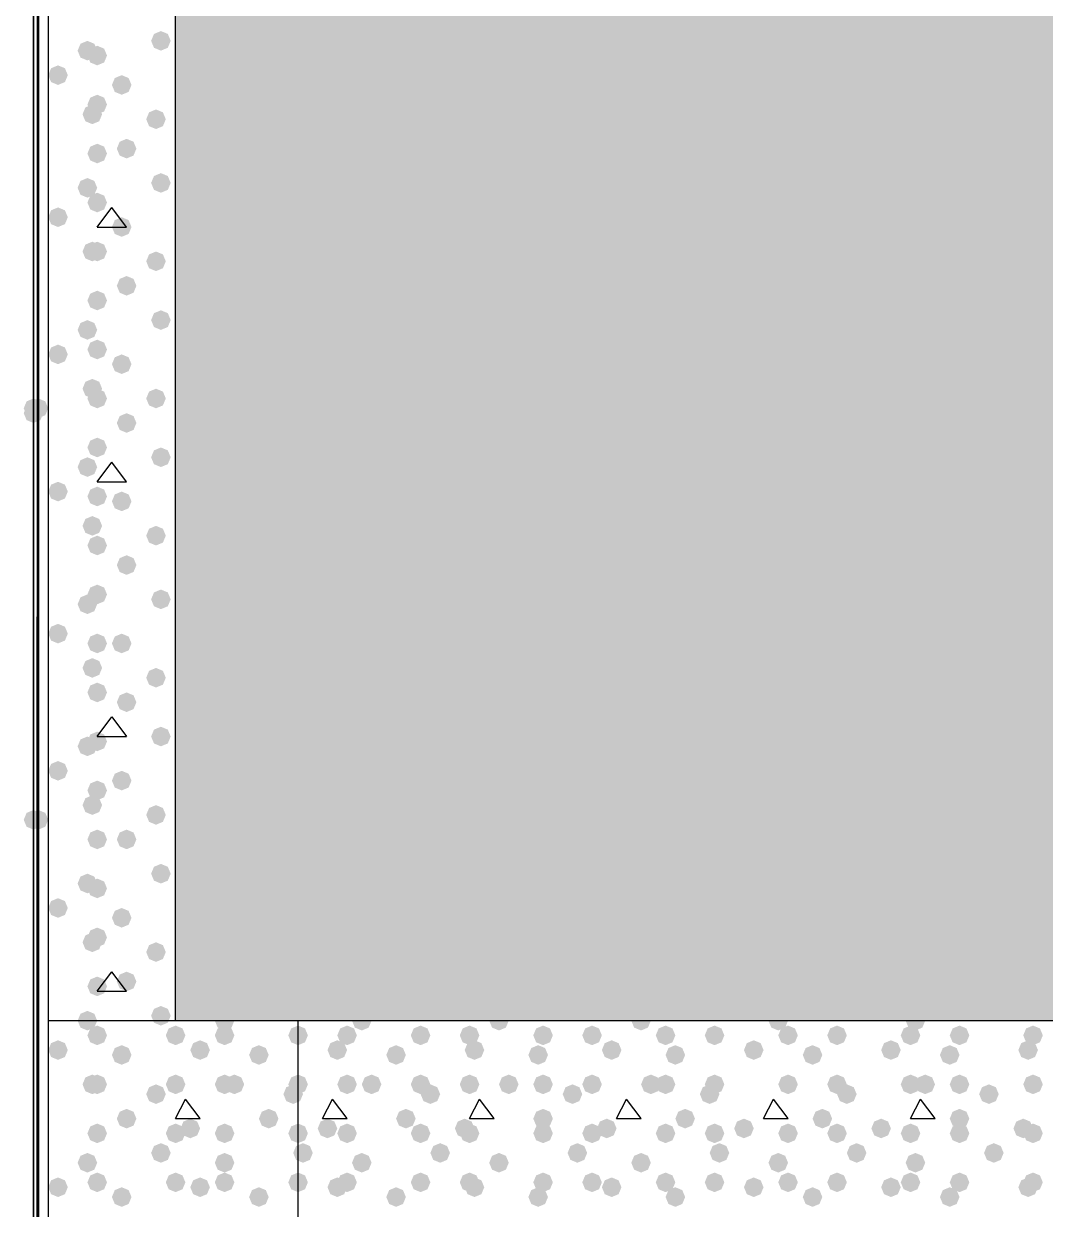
# Model space of a CAD drawing. Header units: millimetres. Extents: x 0 to 420, y 0 to 297.
# Drawn here: x 31.16 to 39.98, y 199.62 to 209.87 of the extents above; entities that cross this region are included whole.
import ezdxf

# ---------------------------------------------------------------- set-up
doc = ezdxf.new("R2010")
doc.units = ezdxf.units.MM
doc.layers.get('0').update_dxf_attribs({"linetype": 'CONTINUOUS'})

msp = doc.modelspace()

# ---------------------------------------------------------------- hatches: boundary and pattern name
at = {"true_color": 0x000007}
h = msp.add_hatch(color=0, dxfattribs=at)
h.paths.add_polyline_path([(31.284333, 243.755333), (31.284333, 100.160667)], flags=0)
h.paths.add_polyline_path([(31.284333, 100.160667), (31.284333, 243.755333)], flags=0)
at = {"true_color": 0x000008}
h = msp.add_hatch(color=0, dxfattribs=at)
h.paths.add_polyline_path([(193.844333, 220.345), (32.469667, 220.345), (193.844333, 201.252667)], flags=0)
h.paths.add_polyline_path([(32.469667, 220.345), (193.844333, 201.252667), (32.469667, 201.252667)], flags=0)
for points in [[(31.792333, 209.634667), (31.767463, 209.574871), (31.707667, 209.55), (31.647871, 209.574871), (31.623, 209.634667), (31.647871, 209.694462), (31.707667, 209.719333), (31.767462, 209.694463)], [(32.427333, 209.719333), (32.402463, 209.659538), (32.342667, 209.634667), (32.282871, 209.659538), (32.258, 209.719333), (32.282871, 209.779129), (32.342667, 209.804), (32.402462, 209.779129)], [(31.877, 209.592333), (31.852129, 209.532537), (31.792333, 209.507667), (31.732538, 209.532537), (31.707667, 209.592333), (31.732537, 209.652129), (31.792333, 209.677), (31.852129, 209.652129)], [(31.538333, 209.423), (31.513463, 209.363204), (31.453667, 209.338333), (31.393871, 209.363204), (31.369, 209.423), (31.393871, 209.482796), (31.453667, 209.507667), (31.513462, 209.482796)], [(32.088667, 209.338333), (32.063796, 209.278537), (32.004, 209.253667), (31.944204, 209.278537), (31.919333, 209.338333), (31.944204, 209.398129), (32.004, 209.423), (32.063796, 209.398129)], [(31.877, 209.169), (31.852129, 209.109204), (31.792333, 209.084333), (31.732538, 209.109204), (31.707667, 209.169), (31.732537, 209.228796), (31.792333, 209.253667), (31.852129, 209.228796)], [(31.834667, 209.084333), (31.809796, 209.024538), (31.75, 208.999667), (31.690204, 209.024538), (31.665333, 209.084333), (31.690204, 209.144129), (31.75, 209.169), (31.809796, 209.144129)], [(32.385, 209.042), (32.360129, 208.982204), (32.300333, 208.957333), (32.240538, 208.982204), (32.215667, 209.042), (32.240537, 209.101796), (32.300333, 209.126667), (32.360129, 209.101796)], [(31.877, 208.745667), (31.852129, 208.685871), (31.792333, 208.661), (31.732538, 208.685871), (31.707667, 208.745667), (31.732537, 208.805462), (31.792333, 208.830333), (31.852129, 208.805463)], [(32.131, 208.788), (32.106129, 208.728204), (32.046333, 208.703333), (31.986537, 208.728204), (31.961667, 208.788), (31.986537, 208.847796), (32.046333, 208.872667), (32.106129, 208.847796)], [(31.792333, 208.449333), (31.767463, 208.389537), (31.707667, 208.364667), (31.647871, 208.389537), (31.623, 208.449333), (31.647871, 208.509129), (31.707667, 208.534), (31.767462, 208.509129)], [(32.427333, 208.491667), (32.402463, 208.431871), (32.342667, 208.407), (32.282871, 208.431871), (32.258, 208.491667), (32.282871, 208.551462), (32.342667, 208.576333), (32.402462, 208.551463)], [(31.877, 208.322333), (31.852129, 208.262537), (31.792333, 208.237667), (31.732538, 208.262537), (31.707667, 208.322333), (31.732537, 208.382129), (31.792333, 208.407), (31.852129, 208.382129)], [(31.538333, 208.195333), (31.513463, 208.135537), (31.453667, 208.110667), (31.393871, 208.135537), (31.369, 208.195333), (31.393871, 208.255129), (31.453667, 208.28), (31.513462, 208.255129)], [(32.088667, 208.110667), (32.063796, 208.050871), (32.004, 208.026), (31.944204, 208.050871), (31.919333, 208.110667), (31.944204, 208.170462), (32.004, 208.195333), (32.063796, 208.170463)], [(31.834667, 207.899), (31.809796, 207.839204), (31.75, 207.814333), (31.690204, 207.839204), (31.665333, 207.899), (31.690204, 207.958796), (31.75, 207.983667), (31.809796, 207.958796)], [(31.877, 207.899), (31.852129, 207.839204), (31.792333, 207.814333), (31.732538, 207.839204), (31.707667, 207.899), (31.732537, 207.958796), (31.792333, 207.983667), (31.852129, 207.958796)], [(32.385, 207.814333), (32.360129, 207.754537), (32.300333, 207.729667), (32.240538, 207.754537), (32.215667, 207.814333), (32.240537, 207.874129), (32.300333, 207.899), (32.360129, 207.874129)], [(32.131, 207.602667), (32.106129, 207.542871), (32.046333, 207.518), (31.986537, 207.542871), (31.961667, 207.602667), (31.986537, 207.662462), (32.046333, 207.687333), (32.106129, 207.662463)], [(31.877, 207.475667), (31.852129, 207.415871), (31.792333, 207.391), (31.732538, 207.415871), (31.707667, 207.475667), (31.732537, 207.535462), (31.792333, 207.560333), (31.852129, 207.535463)], [(32.427333, 207.306333), (32.402463, 207.246537), (32.342667, 207.221667), (32.282871, 207.246537), (32.258, 207.306333), (32.282871, 207.366129), (32.342667, 207.391), (32.402462, 207.366129)], [(31.792333, 207.221667), (31.767463, 207.161871), (31.707667, 207.137), (31.647871, 207.161871), (31.623, 207.221667), (31.647871, 207.281462), (31.707667, 207.306333), (31.767462, 207.281463)], [(31.538333, 207.01), (31.513463, 206.950204), (31.453667, 206.925333), (31.393871, 206.950204), (31.369, 207.01), (31.393871, 207.069796), (31.453667, 207.094667), (31.513462, 207.069796)], [(31.877, 207.052333), (31.852129, 206.992537), (31.792333, 206.967667), (31.732538, 206.992537), (31.707667, 207.052333), (31.732537, 207.112129), (31.792333, 207.137), (31.852129, 207.112129)], [(32.088667, 206.925333), (32.063796, 206.865537), (32.004, 206.840667), (31.944204, 206.865537), (31.919333, 206.925333), (31.944204, 206.985129), (32.004, 207.01), (32.063796, 206.985129)], [(31.834667, 206.713667), (31.809796, 206.653871), (31.75, 206.629), (31.690204, 206.653871), (31.665333, 206.713667), (31.690204, 206.773462), (31.75, 206.798333), (31.809796, 206.773463)], [(31.877, 206.629), (31.852129, 206.569204), (31.792333, 206.544333), (31.732538, 206.569204), (31.707667, 206.629), (31.732537, 206.688796), (31.792333, 206.713667), (31.852129, 206.688796)], [(32.385, 206.629), (32.360129, 206.569204), (32.300333, 206.544333), (32.240538, 206.569204), (32.215667, 206.629), (32.240537, 206.688796), (32.300333, 206.713667), (32.360129, 206.688796)], [(32.131, 206.417333), (32.106129, 206.357537), (32.046333, 206.332667), (31.986537, 206.357537), (31.961667, 206.417333), (31.986537, 206.477129), (32.046333, 206.502), (32.106129, 206.477129)], [(31.877, 206.205667), (31.852129, 206.145871), (31.792333, 206.121), (31.732538, 206.145871), (31.707667, 206.205667), (31.732537, 206.265462), (31.792333, 206.290333), (31.852129, 206.265463)], [(32.427333, 206.121), (32.402463, 206.061204), (32.342667, 206.036333), (32.282871, 206.061204), (32.258, 206.121), (32.282871, 206.180796), (32.342667, 206.205667), (32.402462, 206.180796)], [(31.792333, 206.036333), (31.767463, 205.976537), (31.707667, 205.951667), (31.647871, 205.976537), (31.623, 206.036333), (31.647871, 206.096129), (31.707667, 206.121), (31.767462, 206.096129)], [(31.538333, 205.824667), (31.513463, 205.764871), (31.453667, 205.74), (31.393871, 205.764871), (31.369, 205.824667), (31.393871, 205.884462), (31.453667, 205.909333), (31.513462, 205.884463)], [(31.877, 205.782333), (31.852129, 205.722537), (31.792333, 205.697667), (31.732538, 205.722537), (31.707667, 205.782333), (31.732537, 205.842129), (31.792333, 205.867), (31.852129, 205.842129)], [(32.088667, 205.74), (32.063796, 205.680204), (32.004, 205.655333), (31.944204, 205.680204), (31.919333, 205.74), (31.944204, 205.799796), (32.004, 205.824667), (32.063796, 205.799796)], [(31.834667, 205.528333), (31.809796, 205.468537), (31.75, 205.443667), (31.690204, 205.468537), (31.665333, 205.528333), (31.690204, 205.588129), (31.75, 205.613), (31.809796, 205.588129)], [(32.385, 205.443667), (32.360129, 205.383871), (32.300333, 205.359), (32.240538, 205.383871), (32.215667, 205.443667), (32.240537, 205.503462), (32.300333, 205.528333), (32.360129, 205.503463)], [(31.877, 205.359), (31.852129, 205.299204), (31.792333, 205.274333), (31.732538, 205.299204), (31.707667, 205.359), (31.732537, 205.418796), (31.792333, 205.443667), (31.852129, 205.418796)], [(32.131, 205.189667), (32.106129, 205.129871), (32.046333, 205.105), (31.986537, 205.129871), (31.961667, 205.189667), (31.986537, 205.249462), (32.046333, 205.274333), (32.106129, 205.249463)], [(31.877, 204.935667), (31.852129, 204.875871), (31.792333, 204.851), (31.732538, 204.875871), (31.707667, 204.935667), (31.732537, 204.995462), (31.792333, 205.020333), (31.852129, 204.995463)], [(31.792333, 204.851), (31.767463, 204.791204), (31.707667, 204.766333), (31.647871, 204.791204), (31.623, 204.851), (31.647871, 204.910796), (31.707667, 204.935667), (31.767462, 204.910796)], [(32.427333, 204.893333), (32.402463, 204.833537), (32.342667, 204.808667), (32.282871, 204.833537), (32.258, 204.893333), (32.282871, 204.953129), (32.342667, 204.978), (32.402462, 204.953129)], [(31.538333, 204.597), (31.513463, 204.537204), (31.453667, 204.512333), (31.393871, 204.537204), (31.369, 204.597), (31.393871, 204.656796), (31.453667, 204.681667), (31.513462, 204.656796)], [(31.877, 204.512333), (31.852129, 204.452537), (31.792333, 204.427667), (31.732538, 204.452537), (31.707667, 204.512333), (31.732537, 204.572129), (31.792333, 204.597), (31.852129, 204.572129)], [(32.088667, 204.512333), (32.063796, 204.452537), (32.004, 204.427667), (31.944204, 204.452537), (31.919333, 204.512333), (31.944204, 204.572129), (32.004, 204.597), (32.063796, 204.572129)], [(31.834667, 204.300667), (31.809796, 204.240871), (31.75, 204.216), (31.690204, 204.240871), (31.665333, 204.300667), (31.690204, 204.360462), (31.75, 204.385333), (31.809796, 204.360463)], [(32.385, 204.216), (32.360129, 204.156204), (32.300333, 204.131333), (32.240538, 204.156204), (32.215667, 204.216), (32.240537, 204.275796), (32.300333, 204.300667), (32.360129, 204.275796)], [(31.877, 204.089), (31.852129, 204.029204), (31.792333, 204.004333), (31.732538, 204.029204), (31.707667, 204.089), (31.732537, 204.148796), (31.792333, 204.173667), (31.852129, 204.148796)], [(32.131, 204.004333), (32.106129, 203.944537), (32.046333, 203.919667), (31.986537, 203.944537), (31.961667, 204.004333), (31.986537, 204.064129), (32.046333, 204.089), (32.106129, 204.064129)], [(32.427333, 203.708), (32.402463, 203.648204), (32.342667, 203.623333), (32.282871, 203.648204), (32.258, 203.708), (32.282871, 203.767796), (32.342667, 203.792667), (32.402462, 203.767796)], [(31.792333, 203.623333), (31.767463, 203.563538), (31.707667, 203.538667), (31.647871, 203.563538), (31.623, 203.623333), (31.647871, 203.683129), (31.707667, 203.708), (31.767462, 203.683129)], [(31.877, 203.665667), (31.852129, 203.605871), (31.792333, 203.581), (31.732538, 203.605871), (31.707667, 203.665667), (31.732537, 203.725462), (31.792333, 203.750333), (31.852129, 203.725463)], [(31.538333, 203.411667), (31.513463, 203.351871), (31.453667, 203.327), (31.393871, 203.351871), (31.369, 203.411667), (31.393871, 203.471462), (31.453667, 203.496333), (31.513462, 203.471463)], [(32.088667, 203.327), (32.063796, 203.267204), (32.004, 203.242333), (31.944204, 203.267204), (31.919333, 203.327), (31.944204, 203.386796), (32.004, 203.411667), (32.063796, 203.386796)], [(31.877, 203.242333), (31.852129, 203.182537), (31.792333, 203.157667), (31.732538, 203.182537), (31.707667, 203.242333), (31.732537, 203.302129), (31.792333, 203.327), (31.852129, 203.302129)], [(31.834667, 203.115333), (31.809796, 203.055537), (31.75, 203.030667), (31.690204, 203.055537), (31.665333, 203.115333), (31.690204, 203.175129), (31.75, 203.2), (31.809796, 203.175129)], [(32.385, 203.030667), (32.360129, 202.970871), (32.300333, 202.946), (32.240538, 202.970871), (32.215667, 203.030667), (32.240537, 203.090462), (32.300333, 203.115333), (32.360129, 203.090463)], [(31.877, 202.819), (31.852129, 202.759204), (31.792333, 202.734333), (31.732538, 202.759204), (31.707667, 202.819), (31.732537, 202.878796), (31.792333, 202.903667), (31.852129, 202.878796)], [(32.131, 202.819), (32.106129, 202.759204), (32.046333, 202.734333), (31.986537, 202.759204), (31.961667, 202.819), (31.986537, 202.878796), (32.046333, 202.903667), (32.106129, 202.878796)], [(32.427333, 202.522667), (32.402463, 202.462871), (32.342667, 202.438), (32.282871, 202.462871), (32.258, 202.522667), (32.282871, 202.582462), (32.342667, 202.607333), (32.402462, 202.582463)], [(31.792333, 202.438), (31.767463, 202.378204), (31.707667, 202.353333), (31.647871, 202.378204), (31.623, 202.438), (31.647871, 202.497796), (31.707667, 202.522667), (31.767462, 202.497796)], [(31.877, 202.395667), (31.852129, 202.335871), (31.792333, 202.311), (31.732538, 202.335871), (31.707667, 202.395667), (31.732537, 202.455462), (31.792333, 202.480333), (31.852129, 202.455463)], [(31.538333, 202.226333), (31.513463, 202.166537), (31.453667, 202.141667), (31.393871, 202.166537), (31.369, 202.226333), (31.393871, 202.286129), (31.453667, 202.311), (31.513462, 202.286129)], [(32.088667, 202.141667), (32.063796, 202.081871), (32.004, 202.057), (31.944204, 202.081871), (31.919333, 202.141667), (31.944204, 202.201462), (32.004, 202.226333), (32.063796, 202.201463)], [(31.877, 201.972333), (31.852129, 201.912537), (31.792333, 201.887667), (31.732538, 201.912537), (31.707667, 201.972333), (31.732537, 202.032129), (31.792333, 202.057), (31.852129, 202.032129)], [(31.834667, 201.93), (31.809796, 201.870204), (31.75, 201.845333), (31.690204, 201.870204), (31.665333, 201.93), (31.690204, 201.989796), (31.75, 202.014667), (31.809796, 201.989796)], [(32.385, 201.845333), (32.360129, 201.785537), (32.300333, 201.760667), (32.240538, 201.785537), (32.215667, 201.845333), (32.240537, 201.905129), (32.300333, 201.93), (32.360129, 201.905129)], [(31.877, 201.549), (31.852129, 201.489204), (31.792333, 201.464333), (31.732538, 201.489204), (31.707667, 201.549), (31.732537, 201.608796), (31.792333, 201.633667), (31.852129, 201.608796)], [(32.131, 201.591333), (32.106129, 201.531537), (32.046333, 201.506667), (31.986537, 201.531537), (31.961667, 201.591333), (31.986537, 201.651129), (32.046333, 201.676), (32.106129, 201.651129)], [(32.427333, 201.295), (32.402463, 201.235204), (32.342667, 201.210333), (32.282871, 201.235204), (32.258, 201.295), (32.282871, 201.354796), (32.342667, 201.379667), (32.402462, 201.354796)], [(34.163, 201.252667), (34.138129, 201.192871), (34.078333, 201.168), (34.018537, 201.192871), (33.993667, 201.252667), (34.018537, 201.312462), (34.078333, 201.337333), (34.138129, 201.312463)], [(35.348333, 201.252667), (35.323463, 201.192871), (35.263667, 201.168), (35.203871, 201.192871), (35.179, 201.252667), (35.203871, 201.312462), (35.263667, 201.337333), (35.323462, 201.312463)], [(36.576, 201.252667), (36.551129, 201.192871), (36.491333, 201.168), (36.431537, 201.192871), (36.406667, 201.252667), (36.431537, 201.312462), (36.491333, 201.337333), (36.551129, 201.312463)], [(37.761333, 201.252667), (37.736462, 201.192871), (37.676667, 201.168), (37.616871, 201.192871), (37.592, 201.252667), (37.616871, 201.312462), (37.676667, 201.337333), (37.736462, 201.312463)], [(38.946667, 201.252667), (38.921796, 201.192871), (38.862, 201.168), (38.802204, 201.192871), (38.777333, 201.252667), (38.802204, 201.312462), (38.862, 201.337333), (38.921796, 201.312463)], [(33.612667, 201.125667), (33.587796, 201.065871), (33.528, 201.041), (33.468204, 201.065871), (33.443333, 201.125667), (33.468204, 201.185462), (33.528, 201.210333), (33.587796, 201.185463)], [(34.036, 201.125667), (34.011129, 201.065871), (33.951333, 201.041), (33.891537, 201.065871), (33.866667, 201.125667), (33.891537, 201.185462), (33.951333, 201.210333), (34.011129, 201.185463)], [(34.671, 201.125667), (34.646129, 201.065871), (34.586333, 201.041), (34.526537, 201.065871), (34.501667, 201.125667), (34.526537, 201.185462), (34.586333, 201.210333), (34.646129, 201.185463)], [(35.094333, 201.125667), (35.069462, 201.065871), (35.009667, 201.041), (34.949871, 201.065871), (34.925, 201.125667), (34.949871, 201.185462), (35.009667, 201.210333), (35.069462, 201.185463)], [(35.729333, 201.125667), (35.704462, 201.065871), (35.644667, 201.041), (35.584871, 201.065871), (35.56, 201.125667), (35.584871, 201.185462), (35.644667, 201.210333), (35.704462, 201.185463)], [(36.152667, 201.125667), (36.127796, 201.065871), (36.068, 201.041), (36.008204, 201.065871), (35.983333, 201.125667), (36.008204, 201.185462), (36.068, 201.210333), (36.127796, 201.185463)], [(36.787667, 201.125667), (36.762796, 201.065871), (36.703, 201.041), (36.643204, 201.065871), (36.618333, 201.125667), (36.643204, 201.185462), (36.703, 201.210333), (36.762796, 201.185463)], [(37.211, 201.125667), (37.186129, 201.065871), (37.126333, 201.041), (37.066537, 201.065871), (37.041667, 201.125667), (37.066537, 201.185462), (37.126333, 201.210333), (37.186129, 201.185463)], [(37.846, 201.125667), (37.821129, 201.065871), (37.761333, 201.041), (37.701537, 201.065871), (37.676667, 201.125667), (37.701537, 201.185462), (37.761333, 201.210333), (37.821129, 201.185463)], [(38.269333, 201.125667), (38.244462, 201.065871), (38.184667, 201.041), (38.124871, 201.065871), (38.1, 201.125667), (38.124871, 201.185462), (38.184667, 201.210333), (38.244462, 201.185463)], [(38.904333, 201.125667), (38.879462, 201.065871), (38.819667, 201.041), (38.759871, 201.065871), (38.735, 201.125667), (38.759871, 201.185462), (38.819667, 201.210333), (38.879462, 201.185463)], [(39.327667, 201.125667), (39.302796, 201.065871), (39.243, 201.041), (39.183204, 201.065871), (39.158333, 201.125667), (39.183204, 201.185462), (39.243, 201.210333), (39.302796, 201.185463)], [(39.962667, 201.125667), (39.937796, 201.065871), (39.878, 201.041), (39.818204, 201.065871), (39.793333, 201.125667), (39.818204, 201.185462), (39.878, 201.210333), (39.937796, 201.185463)], [(33.951333, 200.998667), (33.926463, 200.938871), (33.866667, 200.914), (33.806871, 200.938871), (33.782, 200.998667), (33.806871, 201.058462), (33.866667, 201.083333), (33.926462, 201.058463)], [(34.459333, 200.956333), (34.434462, 200.896537), (34.374667, 200.871667), (34.314871, 200.896537), (34.29, 200.956333), (34.314871, 201.016129), (34.374667, 201.041), (34.434462, 201.016129)], [(35.136667, 200.998667), (35.111796, 200.938871), (35.052, 200.914), (34.992204, 200.938871), (34.967333, 200.998667), (34.992204, 201.058462), (35.052, 201.083333), (35.111796, 201.058463)], [(35.687, 200.956333), (35.662129, 200.896537), (35.602333, 200.871667), (35.542538, 200.896537), (35.517667, 200.956333), (35.542537, 201.016129), (35.602333, 201.041), (35.662129, 201.016129)], [(36.322, 200.998667), (36.297129, 200.938871), (36.237333, 200.914), (36.177538, 200.938871), (36.152667, 200.998667), (36.177537, 201.058462), (36.237333, 201.083333), (36.297129, 201.058463)], [(36.872333, 200.956333), (36.847463, 200.896537), (36.787667, 200.871667), (36.727871, 200.896537), (36.703, 200.956333), (36.727871, 201.016129), (36.787667, 201.041), (36.847462, 201.016129)], [(37.549667, 200.998667), (37.524796, 200.938871), (37.465, 200.914), (37.405204, 200.938871), (37.380333, 200.998667), (37.405204, 201.058462), (37.465, 201.083333), (37.524796, 201.058463)], [(38.057667, 200.956333), (38.032796, 200.896537), (37.973, 200.871667), (37.913204, 200.896537), (37.888333, 200.956333), (37.913204, 201.016129), (37.973, 201.041), (38.032796, 201.016129)], [(38.735, 200.998667), (38.710129, 200.938871), (38.650333, 200.914), (38.590538, 200.938871), (38.565667, 200.998667), (38.590537, 201.058462), (38.650333, 201.083333), (38.710129, 201.058463)], [(39.243, 200.956333), (39.218129, 200.896537), (39.158333, 200.871667), (39.098537, 200.896537), (39.073667, 200.956333), (39.098537, 201.016129), (39.158333, 201.041), (39.218129, 201.016129)], [(39.920333, 200.998667), (39.895463, 200.938871), (39.835667, 200.914), (39.775871, 200.938871), (39.751, 200.998667), (39.775871, 201.058462), (39.835667, 201.083333), (39.895462, 201.058463)], [(33.612667, 200.702333), (33.587796, 200.642537), (33.528, 200.617667), (33.468204, 200.642537), (33.443333, 200.702333), (33.468204, 200.762129), (33.528, 200.787), (33.587796, 200.762129)], [(34.036, 200.702333), (34.011129, 200.642537), (33.951333, 200.617667), (33.891537, 200.642537), (33.866667, 200.702333), (33.891537, 200.762129), (33.951333, 200.787), (34.011129, 200.762129)], [(34.247667, 200.702333), (34.222796, 200.642537), (34.163, 200.617667), (34.103204, 200.642537), (34.078333, 200.702333), (34.103204, 200.762129), (34.163, 200.787), (34.222796, 200.762129)], [(34.671, 200.702333), (34.646129, 200.642537), (34.586333, 200.617667), (34.526537, 200.642537), (34.501667, 200.702333), (34.526537, 200.762129), (34.586333, 200.787), (34.646129, 200.762129)], [(34.755667, 200.617667), (34.730796, 200.557871), (34.671, 200.533), (34.611204, 200.557871), (34.586333, 200.617667), (34.611204, 200.677462), (34.671, 200.702333), (34.730796, 200.677463)], [(35.094333, 200.702333), (35.069462, 200.642537), (35.009667, 200.617667), (34.949871, 200.642537), (34.925, 200.702333), (34.949871, 200.762129), (35.009667, 200.787), (35.069462, 200.762129)], [(35.433, 200.702333), (35.408129, 200.642537), (35.348333, 200.617667), (35.288537, 200.642537), (35.263667, 200.702333), (35.288537, 200.762129), (35.348333, 200.787), (35.408129, 200.762129)], [(35.729333, 200.702333), (35.704462, 200.642537), (35.644667, 200.617667), (35.584871, 200.642537), (35.56, 200.702333), (35.584871, 200.762129), (35.644667, 200.787), (35.704462, 200.762129)], [(35.983333, 200.617667), (35.958463, 200.557871), (35.898667, 200.533), (35.838871, 200.557871), (35.814, 200.617667), (35.838871, 200.677462), (35.898667, 200.702333), (35.958462, 200.677463)], [(36.152667, 200.702333), (36.127796, 200.642537), (36.068, 200.617667), (36.008204, 200.642537), (35.983333, 200.702333), (36.008204, 200.762129), (36.068, 200.787), (36.127796, 200.762129)], [(36.660667, 200.702333), (36.635796, 200.642537), (36.576, 200.617667), (36.516204, 200.642537), (36.491333, 200.702333), (36.516204, 200.762129), (36.576, 200.787), (36.635796, 200.762129)], [(36.787667, 200.702333), (36.762796, 200.642537), (36.703, 200.617667), (36.643204, 200.642537), (36.618333, 200.702333), (36.643204, 200.762129), (36.703, 200.787), (36.762796, 200.762129)], [(37.168667, 200.617667), (37.143796, 200.557871), (37.084, 200.533), (37.024204, 200.557871), (36.999333, 200.617667), (37.024204, 200.677462), (37.084, 200.702333), (37.143796, 200.677463)], [(37.211, 200.702333), (37.186129, 200.642537), (37.126333, 200.617667), (37.066537, 200.642537), (37.041667, 200.702333), (37.066537, 200.762129), (37.126333, 200.787), (37.186129, 200.762129)], [(37.846, 200.702333), (37.821129, 200.642537), (37.761333, 200.617667), (37.701537, 200.642537), (37.676667, 200.702333), (37.701537, 200.762129), (37.761333, 200.787), (37.821129, 200.762129)], [(37.846, 200.702333), (37.821129, 200.642537), (37.761333, 200.617667), (37.701537, 200.642537), (37.676667, 200.702333), (37.701537, 200.762129), (37.761333, 200.787), (37.821129, 200.762129)], [(38.269333, 200.702333), (38.244462, 200.642537), (38.184667, 200.617667), (38.124871, 200.642537), (38.1, 200.702333), (38.124871, 200.762129), (38.184667, 200.787), (38.244462, 200.762129)], [(38.354, 200.617667), (38.329129, 200.557871), (38.269333, 200.533), (38.209538, 200.557871), (38.184667, 200.617667), (38.209537, 200.677462), (38.269333, 200.702333), (38.329129, 200.677463)], [(38.904333, 200.702333), (38.879462, 200.642537), (38.819667, 200.617667), (38.759871, 200.642537), (38.735, 200.702333), (38.759871, 200.762129), (38.819667, 200.787), (38.879462, 200.762129)], [(39.031333, 200.702333), (39.006462, 200.642537), (38.946667, 200.617667), (38.886871, 200.642537), (38.862, 200.702333), (38.886871, 200.762129), (38.946667, 200.787), (39.006462, 200.762129)], [(39.327667, 200.702333), (39.302796, 200.642537), (39.243, 200.617667), (39.183204, 200.642537), (39.158333, 200.702333), (39.183204, 200.762129), (39.243, 200.787), (39.302796, 200.762129)], [(39.581667, 200.617667), (39.556796, 200.557871), (39.497, 200.533), (39.437204, 200.557871), (39.412333, 200.617667), (39.437204, 200.677462), (39.497, 200.702333), (39.556796, 200.677463)], [(39.962667, 200.702333), (39.937796, 200.642537), (39.878, 200.617667), (39.818204, 200.642537), (39.793333, 200.702333), (39.818204, 200.762129), (39.878, 200.787), (39.937796, 200.762129)], [(34.544, 200.406), (34.519129, 200.346204), (34.459333, 200.321333), (34.399538, 200.346204), (34.374667, 200.406), (34.399537, 200.465796), (34.459333, 200.490667), (34.519129, 200.465796)], [(35.729333, 200.406), (35.704462, 200.346204), (35.644667, 200.321333), (35.584871, 200.346204), (35.56, 200.406), (35.584871, 200.465796), (35.644667, 200.490667), (35.704462, 200.465796)], [(36.957, 200.406), (36.932129, 200.346204), (36.872333, 200.321333), (36.812538, 200.346204), (36.787667, 200.406), (36.812537, 200.465796), (36.872333, 200.490667), (36.932129, 200.465796)], [(38.142333, 200.406), (38.117463, 200.346204), (38.057667, 200.321333), (37.997871, 200.346204), (37.973, 200.406), (37.997871, 200.465796), (38.057667, 200.490667), (38.117462, 200.465796)], [(39.327667, 200.406), (39.302796, 200.346204), (39.243, 200.321333), (39.183204, 200.346204), (39.158333, 200.406), (39.183204, 200.465796), (39.243, 200.490667), (39.302796, 200.465796)], [(33.866667, 200.321333), (33.841796, 200.261537), (33.782, 200.236667), (33.722204, 200.261537), (33.697333, 200.321333), (33.722204, 200.381129), (33.782, 200.406), (33.841796, 200.381129)], [(35.052, 200.321333), (35.027129, 200.261537), (34.967333, 200.236667), (34.907538, 200.261537), (34.882667, 200.321333), (34.907537, 200.381129), (34.967333, 200.406), (35.027129, 200.381129)], [(36.279667, 200.321333), (36.254796, 200.261537), (36.195, 200.236667), (36.135204, 200.261537), (36.110333, 200.321333), (36.135204, 200.381129), (36.195, 200.406), (36.254796, 200.381129)], [(37.465, 200.321333), (37.440129, 200.261537), (37.380333, 200.236667), (37.320538, 200.261537), (37.295667, 200.321333), (37.320537, 200.381129), (37.380333, 200.406), (37.440129, 200.381129)], [(38.650333, 200.321333), (38.625463, 200.261537), (38.565667, 200.236667), (38.505871, 200.261537), (38.481, 200.321333), (38.505871, 200.381129), (38.565667, 200.406), (38.625462, 200.381129)], [(39.878, 200.321333), (39.853129, 200.261537), (39.793333, 200.236667), (39.733537, 200.261537), (39.708667, 200.321333), (39.733537, 200.381129), (39.793333, 200.406), (39.853129, 200.381129)], [(33.612667, 200.279), (33.587796, 200.219204), (33.528, 200.194333), (33.468204, 200.219204), (33.443333, 200.279), (33.468204, 200.338796), (33.528, 200.363667), (33.587796, 200.338796)], [(34.036, 200.279), (34.011129, 200.219204), (33.951333, 200.194333), (33.891537, 200.219204), (33.866667, 200.279), (33.891537, 200.338796), (33.951333, 200.363667), (34.011129, 200.338796)], [(34.671, 200.279), (34.646129, 200.219204), (34.586333, 200.194333), (34.526537, 200.219204), (34.501667, 200.279), (34.526537, 200.338796), (34.586333, 200.363667), (34.646129, 200.338796)], [(35.094333, 200.279), (35.069462, 200.219204), (35.009667, 200.194333), (34.949871, 200.219204), (34.925, 200.279), (34.949871, 200.338796), (35.009667, 200.363667), (35.069462, 200.338796)], [(35.729333, 200.279), (35.704462, 200.219204), (35.644667, 200.194333), (35.584871, 200.219204), (35.56, 200.279), (35.584871, 200.338796), (35.644667, 200.363667), (35.704462, 200.338796)], [(36.152667, 200.279), (36.127796, 200.219204), (36.068, 200.194333), (36.008204, 200.219204), (35.983333, 200.279), (36.008204, 200.338796), (36.068, 200.363667), (36.127796, 200.338796)], [(36.787667, 200.279), (36.762796, 200.219204), (36.703, 200.194333), (36.643204, 200.219204), (36.618333, 200.279), (36.643204, 200.338796), (36.703, 200.363667), (36.762796, 200.338796)], [(37.211, 200.279), (37.186129, 200.219204), (37.126333, 200.194333), (37.066537, 200.219204), (37.041667, 200.279), (37.066537, 200.338796), (37.126333, 200.363667), (37.186129, 200.338796)], [(37.846, 200.279), (37.821129, 200.219204), (37.761333, 200.194333), (37.701537, 200.219204), (37.676667, 200.279), (37.701537, 200.338796), (37.761333, 200.363667), (37.821129, 200.338796)], [(38.269333, 200.279), (38.244462, 200.219204), (38.184667, 200.194333), (38.124871, 200.219204), (38.1, 200.279), (38.124871, 200.338796), (38.184667, 200.363667), (38.244462, 200.338796)], [(38.904333, 200.279), (38.879462, 200.219204), (38.819667, 200.194333), (38.759871, 200.219204), (38.735, 200.279), (38.759871, 200.338796), (38.819667, 200.363667), (38.879462, 200.338796)], [(39.327667, 200.279), (39.302796, 200.219204), (39.243, 200.194333), (39.183204, 200.219204), (39.158333, 200.279), (39.183204, 200.338796), (39.243, 200.363667), (39.302796, 200.338796)], [(39.962667, 200.279), (39.937796, 200.219204), (39.878, 200.194333), (39.818204, 200.219204), (39.793333, 200.279), (39.818204, 200.338796), (39.878, 200.363667), (39.937796, 200.338796)], [(33.655, 200.109667), (33.630129, 200.049871), (33.570333, 200.025), (33.510538, 200.049871), (33.485667, 200.109667), (33.510537, 200.169462), (33.570333, 200.194333), (33.630129, 200.169463)], [(34.840333, 200.109667), (34.815463, 200.049871), (34.755667, 200.025), (34.695871, 200.049871), (34.671, 200.109667), (34.695871, 200.169462), (34.755667, 200.194333), (34.815462, 200.169463)], [(36.025667, 200.109667), (36.000796, 200.049871), (35.941, 200.025), (35.881204, 200.049871), (35.856333, 200.109667), (35.881204, 200.169462), (35.941, 200.194333), (36.000796, 200.169463)], [(37.253333, 200.109667), (37.228463, 200.049871), (37.168667, 200.025), (37.108871, 200.049871), (37.084, 200.109667), (37.108871, 200.169462), (37.168667, 200.194333), (37.228462, 200.169463)], [(38.438667, 200.109667), (38.413796, 200.049871), (38.354, 200.025), (38.294204, 200.049871), (38.269333, 200.109667), (38.294204, 200.169462), (38.354, 200.194333), (38.413796, 200.169463)], [(39.624, 200.109667), (39.599129, 200.049871), (39.539333, 200.025), (39.479538, 200.049871), (39.454667, 200.109667), (39.479537, 200.169462), (39.539333, 200.194333), (39.599129, 200.169463)], [(34.163, 200.025), (34.138129, 199.965204), (34.078333, 199.940333), (34.018537, 199.965204), (33.993667, 200.025), (34.018537, 200.084796), (34.078333, 200.109667), (34.138129, 200.084796)], [(35.348333, 200.025), (35.323463, 199.965204), (35.263667, 199.940333), (35.203871, 199.965204), (35.179, 200.025), (35.203871, 200.084796), (35.263667, 200.109667), (35.323462, 200.084796)], [(36.576, 200.025), (36.551129, 199.965204), (36.491333, 199.940333), (36.431537, 199.965204), (36.406667, 200.025), (36.431537, 200.084796), (36.491333, 200.109667), (36.551129, 200.084796)], [(37.761333, 200.025), (37.736462, 199.965204), (37.676667, 199.940333), (37.616871, 199.965204), (37.592, 200.025), (37.616871, 200.084796), (37.676667, 200.109667), (37.736462, 200.084796)], [(38.946667, 200.025), (38.921796, 199.965204), (38.862, 199.940333), (38.802204, 199.965204), (38.777333, 200.025), (38.802204, 200.084796), (38.862, 200.109667), (38.921796, 200.084796)], [(33.612667, 199.855667), (33.587796, 199.795871), (33.528, 199.771), (33.468204, 199.795871), (33.443333, 199.855667), (33.468204, 199.915462), (33.528, 199.940333), (33.587796, 199.915463)], [(33.951333, 199.813333), (33.926463, 199.753537), (33.866667, 199.728667), (33.806871, 199.753537), (33.782, 199.813333), (33.806871, 199.873129), (33.866667, 199.898), (33.926462, 199.873129)], [(34.036, 199.855667), (34.011129, 199.795871), (33.951333, 199.771), (33.891537, 199.795871), (33.866667, 199.855667), (33.891537, 199.915462), (33.951333, 199.940333), (34.011129, 199.915463)], [(34.671, 199.855667), (34.646129, 199.795871), (34.586333, 199.771), (34.526537, 199.795871), (34.501667, 199.855667), (34.526537, 199.915462), (34.586333, 199.940333), (34.646129, 199.915463)], [(35.094333, 199.855667), (35.069462, 199.795871), (35.009667, 199.771), (34.949871, 199.795871), (34.925, 199.855667), (34.949871, 199.915462), (35.009667, 199.940333), (35.069462, 199.915463)], [(35.136667, 199.813333), (35.111796, 199.753537), (35.052, 199.728667), (34.992204, 199.753537), (34.967333, 199.813333), (34.992204, 199.873129), (35.052, 199.898), (35.111796, 199.873129)], [(35.729333, 199.855667), (35.704462, 199.795871), (35.644667, 199.771), (35.584871, 199.795871), (35.56, 199.855667), (35.584871, 199.915462), (35.644667, 199.940333), (35.704462, 199.915463)], [(36.152667, 199.855667), (36.127796, 199.795871), (36.068, 199.771), (36.008204, 199.795871), (35.983333, 199.855667), (36.008204, 199.915462), (36.068, 199.940333), (36.127796, 199.915463)], [(36.322, 199.813333), (36.297129, 199.753537), (36.237333, 199.728667), (36.177538, 199.753537), (36.152667, 199.813333), (36.177537, 199.873129), (36.237333, 199.898), (36.297129, 199.873129)], [(36.787667, 199.855667), (36.762796, 199.795871), (36.703, 199.771), (36.643204, 199.795871), (36.618333, 199.855667), (36.643204, 199.915462), (36.703, 199.940333), (36.762796, 199.915463)], [(37.211, 199.855667), (37.186129, 199.795871), (37.126333, 199.771), (37.066537, 199.795871), (37.041667, 199.855667), (37.066537, 199.915462), (37.126333, 199.940333), (37.186129, 199.915463)], [(37.549667, 199.813333), (37.524796, 199.753537), (37.465, 199.728667), (37.405204, 199.753537), (37.380333, 199.813333), (37.405204, 199.873129), (37.465, 199.898), (37.524796, 199.873129)], [(37.846, 199.855667), (37.821129, 199.795871), (37.761333, 199.771), (37.701537, 199.795871), (37.676667, 199.855667), (37.701537, 199.915462), (37.761333, 199.940333), (37.821129, 199.915463)], [(38.269333, 199.855667), (38.244462, 199.795871), (38.184667, 199.771), (38.124871, 199.795871), (38.1, 199.855667), (38.124871, 199.915462), (38.184667, 199.940333), (38.244462, 199.915463)], [(38.735, 199.813333), (38.710129, 199.753537), (38.650333, 199.728667), (38.590538, 199.753537), (38.565667, 199.813333), (38.590537, 199.873129), (38.650333, 199.898), (38.710129, 199.873129)], [(38.904333, 199.855667), (38.879462, 199.795871), (38.819667, 199.771), (38.759871, 199.795871), (38.735, 199.855667), (38.759871, 199.915462), (38.819667, 199.940333), (38.879462, 199.915463)], [(39.327667, 199.855667), (39.302796, 199.795871), (39.243, 199.771), (39.183204, 199.795871), (39.158333, 199.855667), (39.183204, 199.915462), (39.243, 199.940333), (39.302796, 199.915463)], [(39.920333, 199.813333), (39.895463, 199.753537), (39.835667, 199.728667), (39.775871, 199.753537), (39.751, 199.813333), (39.775871, 199.873129), (39.835667, 199.898), (39.895462, 199.873129)], [(39.962667, 199.855667), (39.937796, 199.795871), (39.878, 199.771), (39.818204, 199.795871), (39.793333, 199.855667), (39.818204, 199.915462), (39.878, 199.940333), (39.937796, 199.915463)], [(34.459333, 199.728667), (34.434462, 199.668871), (34.374667, 199.644), (34.314871, 199.668871), (34.29, 199.728667), (34.314871, 199.788462), (34.374667, 199.813333), (34.434462, 199.788463)], [(35.687, 199.728667), (35.662129, 199.668871), (35.602333, 199.644), (35.542538, 199.668871), (35.517667, 199.728667), (35.542537, 199.788462), (35.602333, 199.813333), (35.662129, 199.788463)], [(36.872333, 199.728667), (36.847463, 199.668871), (36.787667, 199.644), (36.727871, 199.668871), (36.703, 199.728667), (36.727871, 199.788462), (36.787667, 199.813333), (36.847462, 199.788463)], [(38.057667, 199.728667), (38.032796, 199.668871), (37.973, 199.644), (37.913204, 199.668871), (37.888333, 199.728667), (37.913204, 199.788462), (37.973, 199.813333), (38.032796, 199.788463)], [(39.243, 199.728667), (39.218129, 199.668871), (39.158333, 199.644), (39.098537, 199.668871), (39.073667, 199.728667), (39.098537, 199.788462), (39.158333, 199.813333), (39.218129, 199.788463)]]:
    msp.add_hatch(color=0, dxfattribs=at).paths.add_polyline_path(points, flags=0)
at = {"true_color": 0x0000fe}
for points in [[(31.326667, 206.544333), (31.301796, 206.484537), (31.242, 206.459667), (31.182204, 206.484537), (31.157333, 206.544333), (31.182204, 206.604129), (31.242, 206.629), (31.301796, 206.604129)], [(31.326667, 206.502), (31.301796, 206.442204), (31.242, 206.417333), (31.182204, 206.442204), (31.157333, 206.502), (31.182204, 206.561796), (31.242, 206.586667), (31.301796, 206.561796)], [(31.326667, 206.502), (31.301796, 206.442204), (31.242, 206.417333), (31.182204, 206.442204), (31.157333, 206.502), (31.182204, 206.561796), (31.242, 206.586667), (31.301796, 206.561796)], [(31.369, 206.544333), (31.344129, 206.484537), (31.284333, 206.459667), (31.224538, 206.484537), (31.199667, 206.544333), (31.224537, 206.604129), (31.284333, 206.629), (31.344129, 206.604129)], [(31.326667, 202.988333), (31.301796, 202.928537), (31.242, 202.903667), (31.182204, 202.928537), (31.157333, 202.988333), (31.182204, 203.048129), (31.242, 203.073), (31.301796, 203.048129)], [(31.326667, 202.988333), (31.301796, 202.928537), (31.242, 202.903667), (31.182204, 202.928537), (31.157333, 202.988333), (31.182204, 203.048129), (31.242, 203.073), (31.301796, 203.048129)], [(31.326667, 202.988333), (31.301796, 202.928537), (31.242, 202.903667), (31.182204, 202.928537), (31.157333, 202.988333), (31.182204, 203.048129), (31.242, 203.073), (31.301796, 203.048129)], [(31.369, 202.988333), (31.344129, 202.928537), (31.284333, 202.903667), (31.224538, 202.928537), (31.199667, 202.988333), (31.224537, 203.048129), (31.284333, 203.073), (31.344129, 203.048129)]]:
    msp.add_hatch(color=0, dxfattribs=at).paths.add_polyline_path(points, flags=0)
at = {"true_color": 0x000007}
for points in [[(31.792333, 201.252667), (31.767463, 201.192871), (31.707667, 201.168), (31.647871, 201.192871), (31.623, 201.252667), (31.647871, 201.312462), (31.707667, 201.337333), (31.767462, 201.312463)], [(32.977667, 201.252667), (32.952796, 201.192871), (32.893, 201.168), (32.833204, 201.192871), (32.808333, 201.252667), (32.833204, 201.312462), (32.893, 201.337333), (32.952796, 201.312463)], [(31.877, 201.125667), (31.852129, 201.065871), (31.792333, 201.041), (31.732538, 201.065871), (31.707667, 201.125667), (31.732537, 201.185462), (31.792333, 201.210333), (31.852129, 201.185463)], [(32.554333, 201.125667), (32.529462, 201.065871), (32.469667, 201.041), (32.409871, 201.065871), (32.385, 201.125667), (32.409871, 201.185462), (32.469667, 201.210333), (32.529462, 201.185463)], [(32.977667, 201.125667), (32.952796, 201.065871), (32.893, 201.041), (32.833204, 201.065871), (32.808333, 201.125667), (32.833204, 201.185462), (32.893, 201.210333), (32.952796, 201.185463)], [(31.538333, 200.998667), (31.513463, 200.938871), (31.453667, 200.914), (31.393871, 200.938871), (31.369, 200.998667), (31.393871, 201.058462), (31.453667, 201.083333), (31.513462, 201.058463)], [(32.088667, 200.956333), (32.063796, 200.896537), (32.004, 200.871667), (31.944204, 200.896537), (31.919333, 200.956333), (31.944204, 201.016129), (32.004, 201.041), (32.063796, 201.016129)], [(32.766, 200.998667), (32.741129, 200.938871), (32.681333, 200.914), (32.621537, 200.938871), (32.596667, 200.998667), (32.621537, 201.058462), (32.681333, 201.083333), (32.741129, 201.058463)], [(33.274, 200.956333), (33.249129, 200.896537), (33.189333, 200.871667), (33.129538, 200.896537), (33.104667, 200.956333), (33.129537, 201.016129), (33.189333, 201.041), (33.249129, 201.016129)], [(31.834667, 200.702333), (31.809796, 200.642537), (31.75, 200.617667), (31.690204, 200.642537), (31.665333, 200.702333), (31.690204, 200.762129), (31.75, 200.787), (31.809796, 200.762129)], [(31.877, 200.702333), (31.852129, 200.642537), (31.792333, 200.617667), (31.732538, 200.642537), (31.707667, 200.702333), (31.732537, 200.762129), (31.792333, 200.787), (31.852129, 200.762129)], [(32.385, 200.617667), (32.360129, 200.557871), (32.300333, 200.533), (32.240538, 200.557871), (32.215667, 200.617667), (32.240537, 200.677462), (32.300333, 200.702333), (32.360129, 200.677463)], [(32.554333, 200.702333), (32.529462, 200.642537), (32.469667, 200.617667), (32.409871, 200.642537), (32.385, 200.702333), (32.409871, 200.762129), (32.469667, 200.787), (32.529462, 200.762129)], [(32.977667, 200.702333), (32.952796, 200.642537), (32.893, 200.617667), (32.833204, 200.642537), (32.808333, 200.702333), (32.833204, 200.762129), (32.893, 200.787), (32.952796, 200.762129)], [(33.062333, 200.702333), (33.037463, 200.642537), (32.977667, 200.617667), (32.917871, 200.642537), (32.893, 200.702333), (32.917871, 200.762129), (32.977667, 200.787), (33.037462, 200.762129)], [(33.570333, 200.617667), (33.545463, 200.557871), (33.485667, 200.533), (33.425871, 200.557871), (33.401, 200.617667), (33.425871, 200.677462), (33.485667, 200.702333), (33.545462, 200.677463)], [(32.131, 200.406), (32.106129, 200.346204), (32.046333, 200.321333), (31.986537, 200.346204), (31.961667, 200.406), (31.986537, 200.465796), (32.046333, 200.490667), (32.106129, 200.465796)], [(33.358667, 200.406), (33.333796, 200.346204), (33.274, 200.321333), (33.214204, 200.346204), (33.189333, 200.406), (33.214204, 200.465796), (33.274, 200.490667), (33.333796, 200.465796)], [(32.681333, 200.321333), (32.656462, 200.261537), (32.596667, 200.236667), (32.536871, 200.261537), (32.512, 200.321333), (32.536871, 200.381129), (32.596667, 200.406), (32.656462, 200.381129)], [(31.877, 200.279), (31.852129, 200.219204), (31.792333, 200.194333), (31.732538, 200.219204), (31.707667, 200.279), (31.732537, 200.338796), (31.792333, 200.363667), (31.852129, 200.338796)], [(32.554333, 200.279), (32.529462, 200.219204), (32.469667, 200.194333), (32.409871, 200.219204), (32.385, 200.279), (32.409871, 200.338796), (32.469667, 200.363667), (32.529462, 200.338796)], [(32.977667, 200.279), (32.952796, 200.219204), (32.893, 200.194333), (32.833204, 200.219204), (32.808333, 200.279), (32.833204, 200.338796), (32.893, 200.363667), (32.952796, 200.338796)], [(32.427333, 200.109667), (32.402463, 200.049871), (32.342667, 200.025), (32.282871, 200.049871), (32.258, 200.109667), (32.282871, 200.169462), (32.342667, 200.194333), (32.402462, 200.169463)], [(31.792333, 200.025), (31.767463, 199.965204), (31.707667, 199.940333), (31.647871, 199.965204), (31.623, 200.025), (31.647871, 200.084796), (31.707667, 200.109667), (31.767462, 200.084796)], [(32.977667, 200.025), (32.952796, 199.965204), (32.893, 199.940333), (32.833204, 199.965204), (32.808333, 200.025), (32.833204, 200.084796), (32.893, 200.109667), (32.952796, 200.084796)], [(31.538333, 199.813333), (31.513463, 199.753537), (31.453667, 199.728667), (31.393871, 199.753537), (31.369, 199.813333), (31.393871, 199.873129), (31.453667, 199.898), (31.513462, 199.873129)], [(31.877, 199.855667), (31.852129, 199.795871), (31.792333, 199.771), (31.732538, 199.795871), (31.707667, 199.855667), (31.732537, 199.915462), (31.792333, 199.940333), (31.852129, 199.915463)], [(32.554333, 199.855667), (32.529462, 199.795871), (32.469667, 199.771), (32.409871, 199.795871), (32.385, 199.855667), (32.409871, 199.915462), (32.469667, 199.940333), (32.529462, 199.915463)], [(32.766, 199.813333), (32.741129, 199.753537), (32.681333, 199.728667), (32.621537, 199.753537), (32.596667, 199.813333), (32.621537, 199.873129), (32.681333, 199.898), (32.741129, 199.873129)], [(32.977667, 199.855667), (32.952796, 199.795871), (32.893, 199.771), (32.833204, 199.795871), (32.808333, 199.855667), (32.833204, 199.915462), (32.893, 199.940333), (32.952796, 199.915463)], [(32.088667, 199.728667), (32.063796, 199.668871), (32.004, 199.644), (31.944204, 199.668871), (31.919333, 199.728667), (31.944204, 199.788462), (32.004, 199.813333), (32.063796, 199.788463)], [(33.274, 199.728667), (33.249129, 199.668871), (33.189333, 199.644), (33.129538, 199.668871), (33.104667, 199.728667), (33.129537, 199.788462), (33.189333, 199.813333), (33.249129, 199.788463)]]:
    msp.add_hatch(color=0, dxfattribs=at).paths.add_polyline_path(points, flags=0)

# ---------------------------------------------------------------- linework, layer by layer
at = {"color": 0, "true_color": 0x000007}
for points in [[(31.242, 100.118333), (31.242, 243.755333)], [(31.242, 100.118333), (31.284333, 100.118333), (31.284333, 243.755333)], [(31.284333, 243.755333), (31.284333, 100.160667)], [(31.284333, 100.160667), (31.284333, 243.755333)], [(31.369, 201.252667), (31.369, 177.927), (379.603, 177.927), (379.603, 201.252667), (217.17, 201.252667), (217.17, 222.461667), (193.844333, 222.461667), (193.844333, 201.252667)], [(31.369, 201.252667), (31.369, 177.927), (379.603, 177.927), (379.603, 201.252667), (217.17, 201.252667), (217.17, 222.461667), (193.844333, 222.461667), (193.844333, 201.252667)], [(31.369, 201.252667), (31.369, 199.136), (33.528, 199.136), (33.528, 201.252667)]]:
    msp.add_lwpolyline(points, close=True, dxfattribs=at)
for points in [[(31.242, 100.118333), (31.242, 243.755333)], [(31.242, 243.755333), (31.242, 100.118333)], [(31.284333, 243.755333), (31.284333, 100.160667), (31.284333, 100.118333)], [(31.284333, 100.160667), (31.284333, 243.755333)], [(31.369, 220.345), (31.369, 201.252667)], [(32.469667, 201.252667), (32.469667, 220.345)], [(45.508333, 201.252667), (33.528, 201.252667)], [(32.469667, 200.406), (32.554333, 200.575333)], [(32.681333, 200.406), (32.554333, 200.575333)], [(32.469667, 200.406), (32.681333, 200.406)]]:
    msp.add_lwpolyline(points, dxfattribs=at)
at = {"color": 0, "true_color": 0x000008}
msp.add_lwpolyline([(32.469667, 220.345), (193.844333, 201.252667), (32.469667, 201.252667)], close=True, dxfattribs=at)
for points in [[(31.792333, 208.110667), (31.919333, 208.28)], [(32.046333, 208.110667), (31.919333, 208.28)], [(31.792333, 208.110667), (32.046333, 208.110667)], [(31.792333, 205.909333), (31.919333, 206.078667)], [(32.046333, 205.909333), (31.919333, 206.078667)], [(31.792333, 205.909333), (32.046333, 205.909333)], [(31.792333, 203.708), (31.919333, 203.877333), (32.046333, 203.708)], [(31.792333, 203.708), (32.046333, 203.708)], [(31.792333, 201.506667), (31.919333, 201.676)], [(32.046333, 201.506667), (31.919333, 201.676)], [(31.792333, 201.506667), (32.046333, 201.506667)], [(33.739667, 200.406), (33.824333, 200.575333)], [(33.951333, 200.406), (33.824333, 200.575333)], [(35.009667, 200.406), (35.094333, 200.575333)], [(35.221333, 200.406), (35.094333, 200.575333)], [(36.279667, 200.406), (36.364333, 200.575333)], [(36.491333, 200.406), (36.364333, 200.575333)], [(37.549667, 200.406), (37.634333, 200.575333)], [(37.761333, 200.406), (37.634333, 200.575333)], [(38.819667, 200.406), (38.904333, 200.575333)], [(39.031333, 200.406), (38.904333, 200.575333)], [(33.739667, 200.406), (33.951333, 200.406)], [(35.009667, 200.406), (35.221333, 200.406)], [(36.279667, 200.406), (36.491333, 200.406)], [(37.549667, 200.406), (37.761333, 200.406)], [(38.819667, 200.406), (39.031333, 200.406)]]:
    msp.add_lwpolyline(points, dxfattribs=at)

doc.saveas('drawing.dxf')
